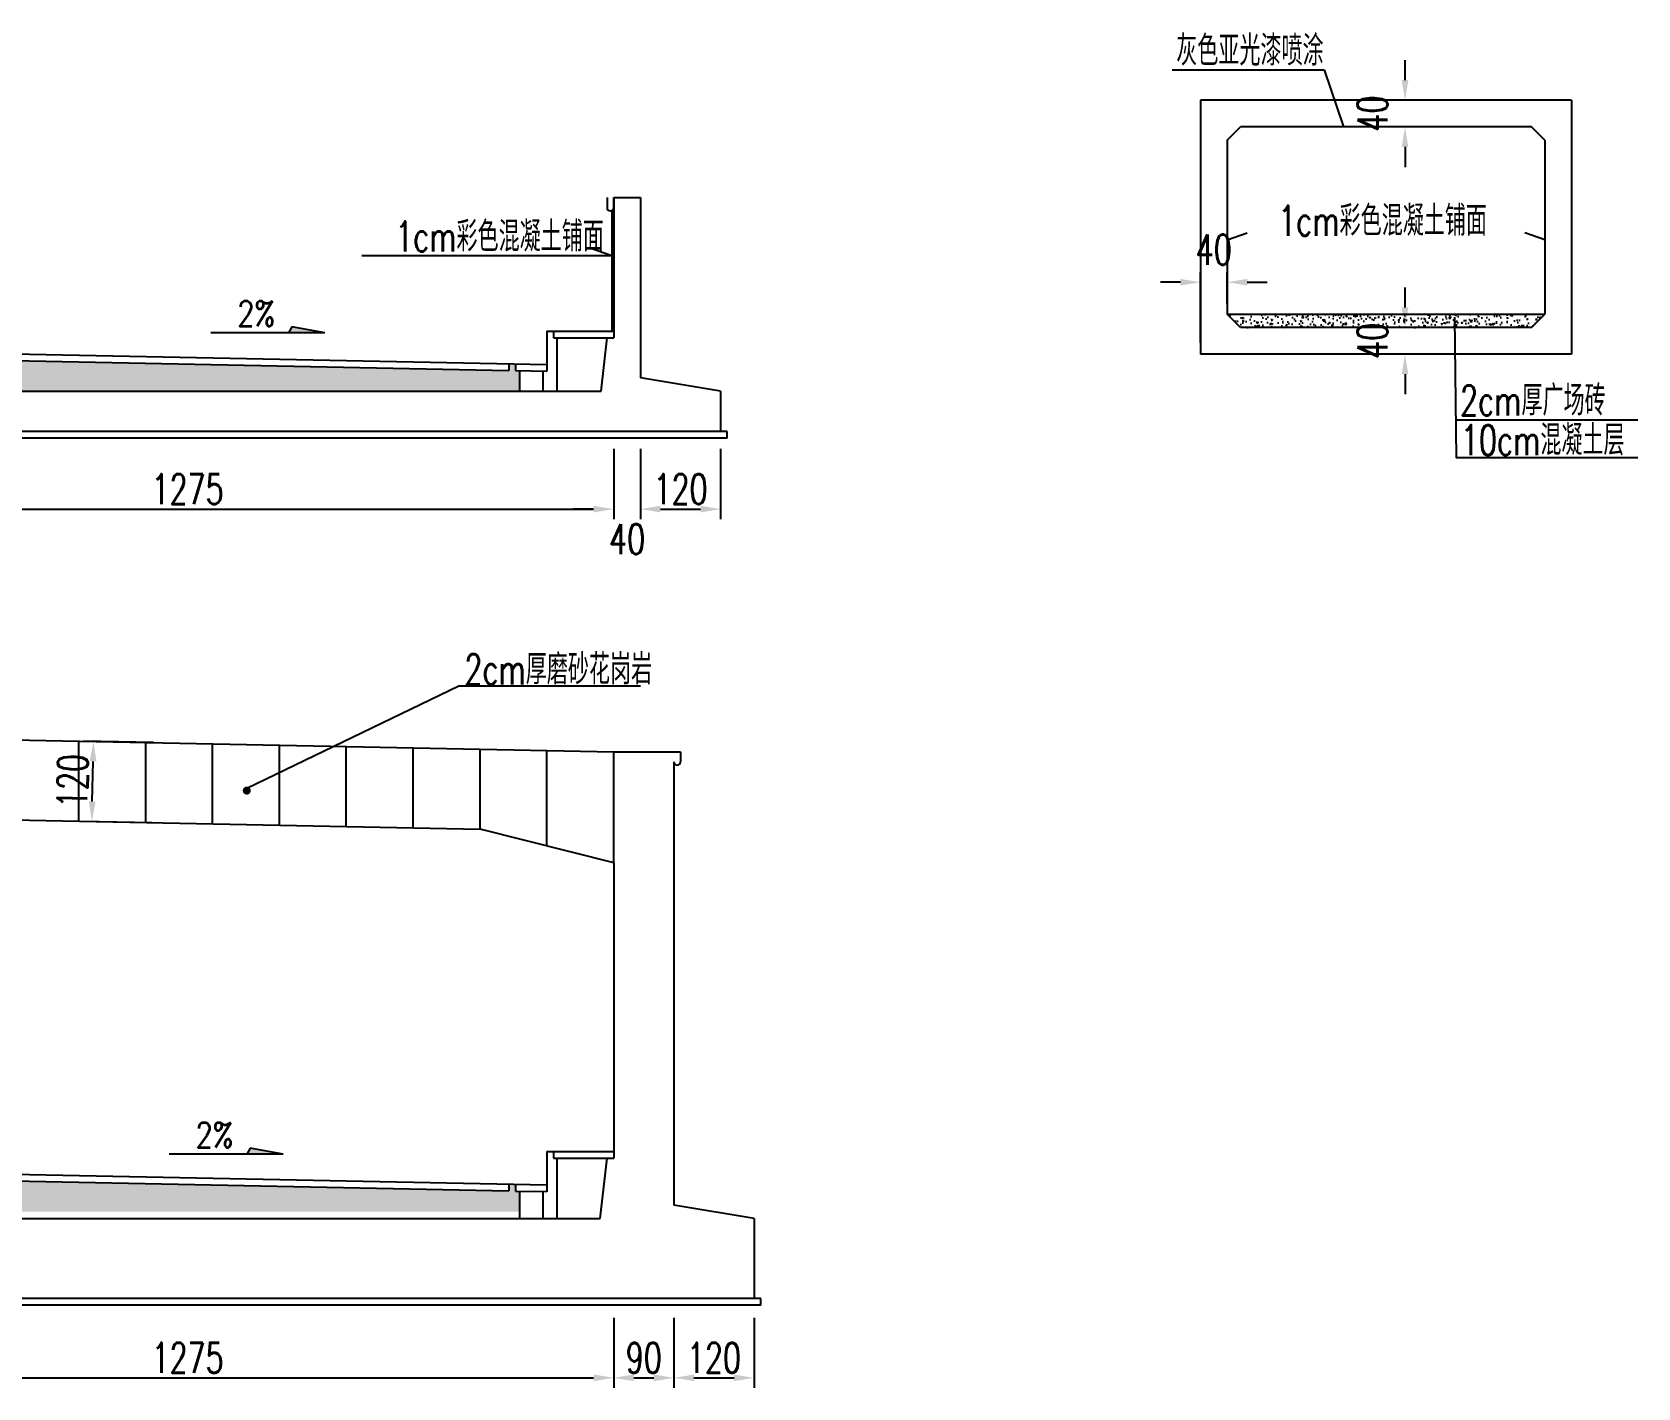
# Model space of a CAD drawing. Header units: millimetres. Extents: x -48690 to 48320, y -25312 to 3911.
# Drawn here: x -12539 to -10137, y -818 to 1210 of the extents above; entities that cross this region are included whole.
import ezdxf
from ezdxf.enums import TextEntityAlignment as Align

# ---------------------------------------------------------------- set-up
doc = ezdxf.new("R2010")
doc.units = ezdxf.units.MM
doc.header["$LTSCALE"] = 0.25
doc.header["$MEASUREMENT"] = 0
for name, color, linetype in [('DIM', 3, 'Continuous'), ('填充', 8, 'Continuous'), ('尺寸', 7, 'Continuous'), ('文字', 7, 'Continuous'), ('标注', 7, 'Continuous'), ('次轮廓线', 7, 'Continuous'), ('轮廓线', 1, 'Continuous')]:
    doc.layers.add(name, color=color, linetype=linetype)
doc.styles.get("Standard").update_dxf_attribs({"font": 'simplex1.shx', "width": 0.7, "bigfont": 'hztxt.shx'})
doc.dimstyles.new('150', dxfattribs={"dimscale": 15, "dimtxt": 3, "dimasz": 2, "dimexe": 1, "dimexo": 1, "dimgap": 0.5, "dimtad": 1, "dimdec": 1, "dimdsep": 46, "dimtxsty": 'Standard', "dimcen": 0.5, "dimadec": 0, "dimazin": 0, "dimtfac": 1, "dimtdec": 1, "dimtofl": 0, "dimtmove": 2, "dimatfit": 3, "dimfxl": 0, "dimtolj": 1, "dimtzin": 0, "dimarcsym": 0})

# ---------------------------------------------------------------- blocks, each defined once
blk = doc.blocks.new('*D37')
at = {"layer": 'Defpoints', "color": 0}
for p in [(-11668.8, -484.7), (-12943.8, -564.7), (-11668.8, -803.3)]:
    blk.add_point(p, dxfattribs=at)
at = {"layer": '标注', "color": 0, "lineweight": -2}
for p, q in [((-12943.8, -713.3), (-12943.8, -818.3)), ((-11668.8, -713.3), (-11668.8, -818.3)), ((-12913.8, -803.3), (-11698.8, -803.3))]:
    blk.add_line(p, q, dxfattribs=at)
at = {"layer": '标注', "color": 0}
for points in [[(-12913.8, -798.3), (-12913.8, -808.3), (-12943.8, -803.3)], [(-11698.8, -798.3), (-11698.8, -808.3), (-11668.8, -803.3)]]:
    blk.add_solid(points, dxfattribs=at)
at = {"layer": '标注', "color": 0, "insert": (-12306.3, -773.3), "char_height": 45, "attachment_point": 5}
blk.add_mtext('\\A1;1275', dxfattribs=at)
blk = doc.blocks.new('*D38')
at = {"layer": 'Defpoints', "color": 0}
for p in [(-11668.8, -474.7), (-11578.8, -544.7), (-11578.8, -803.3)]:
    blk.add_point(p, dxfattribs=at)
at = {"layer": '标注', "color": 0, "lineweight": -2}
for p, q in [((-11668.8, -713.3), (-11668.8, -818.3)), ((-11578.8, -713.3), (-11578.8, -818.3)), ((-11638.8, -803.3), (-11608.8, -803.3))]:
    blk.add_line(p, q, dxfattribs=at)
at = {"layer": '标注', "color": 0}
for points in [[(-11638.8, -798.3), (-11638.8, -808.3), (-11668.8, -803.3)], [(-11608.8, -798.3), (-11608.8, -808.3), (-11578.8, -803.3)]]:
    blk.add_solid(points, dxfattribs=at)
at = {"layer": '标注', "color": 0, "insert": (-11623.8, -773.3), "char_height": 45, "attachment_point": 5}
blk.add_mtext('\\A1;90', dxfattribs=at)
blk = doc.blocks.new('*D39')
at = {"layer": 'Defpoints', "color": 0}
for p in [(-11578.8, -544.7), (-11458.8, -684.7), (-11458.8, -803.3)]:
    blk.add_point(p, dxfattribs=at)
at = {"layer": '标注', "color": 0, "lineweight": -2}
for p, q in [((-11578.8, -713.3), (-11578.8, -818.3)), ((-11458.8, -713.3), (-11458.8, -818.3)), ((-11548.8, -803.3), (-11488.8, -803.3))]:
    blk.add_line(p, q, dxfattribs=at)
at = {"layer": '标注', "color": 0}
for points in [[(-11548.8, -798.3), (-11548.8, -808.3), (-11578.8, -803.3)], [(-11488.8, -798.3), (-11488.8, -808.3), (-11458.8, -803.3)]]:
    blk.add_solid(points, dxfattribs=at)
at = {"layer": '标注', "color": 0, "insert": (-11518.8, -773.3), "char_height": 45, "attachment_point": 5}
blk.add_mtext('\\A1;120', dxfattribs=at)
blk = doc.blocks.new('箭头')
at = {"layer": '尺寸'}
blk.add_hatch(color=256, dxfattribs=at).paths.add_polyline_path([(0, 0), (-0.35, 0.6), (-3.63, 0)])
for p, q in [((-3.63, 0), (-0.35, 0.6)), ((-3.63, 0), (7.74, 0)), ((-0.35, 0.6), (0, 0))]:
    blk.add_line(p, q, dxfattribs=at)
blk = doc.blocks.new('*D14')
at = {"layer": 'Defpoints', "color": 0}
for p in [(-11668.8, 752.6), (-12943.8, 672.6), (-11668.8, 496.3)]:
    blk.add_point(p, dxfattribs=at)
at = {"layer": '标注', "color": 0, "lineweight": -2}
for p, q in [((-12943.8, 586.3), (-12943.8, 481.3)), ((-11668.8, 586.3), (-11668.8, 481.3)), ((-12913.8, 496.3), (-11698.8, 496.3))]:
    blk.add_line(p, q, dxfattribs=at)
at = {"layer": '标注', "color": 0}
for points in [[(-12913.8, 501.3), (-12913.8, 491.3), (-12943.8, 496.3)], [(-11698.8, 501.3), (-11698.8, 491.3), (-11668.8, 496.3)]]:
    blk.add_solid(points, dxfattribs=at)
at = {"layer": '标注', "color": 0, "insert": (-12306.3, 526.3), "char_height": 45, "attachment_point": 5}
blk.add_mtext('\\A1;1275', dxfattribs=at)
blk = doc.blocks.new('*D15')
at = {"layer": 'Defpoints', "color": 0}
for p in [(-11668.8, 752.6), (-11628.8, 692.6), (-11628.8, 496.3)]:
    blk.add_point(p, dxfattribs=at)
at = {"layer": '标注', "color": 0, "lineweight": -2}
for p, q in [((-11668.8, 586.3), (-11668.8, 481.3)), ((-11628.8, 586.3), (-11628.8, 481.3)), ((-11698.8, 496.3), (-11728.8, 496.3)), ((-11598.8, 496.3), (-11568.8, 496.3))]:
    blk.add_line(p, q, dxfattribs=at)
at = {"layer": '标注', "color": 0}
for points in [[(-11698.8, 501.3), (-11698.8, 491.3), (-11668.8, 496.3)], [(-11598.8, 501.3), (-11598.8, 491.3), (-11628.8, 496.3)]]:
    blk.add_solid(points, dxfattribs=at)
at = {"layer": '标注', "color": 0, "insert": (-11648.8, 451.5), "char_height": 45, "attachment_point": 5}
blk.add_mtext('\\A1;40', dxfattribs=at)
blk = doc.blocks.new('*D16')
at = {"layer": 'Defpoints', "color": 0}
for p in [(-11628.8, 692.6), (-11508.8, 612.6), (-11508.8, 496.3)]:
    blk.add_point(p, dxfattribs=at)
at = {"layer": '标注', "color": 0, "lineweight": -2}
for p, q in [((-11628.8, 586.3), (-11628.8, 481.3)), ((-11508.8, 586.3), (-11508.8, 481.3)), ((-11598.8, 496.3), (-11538.8, 496.3))]:
    blk.add_line(p, q, dxfattribs=at)
at = {"layer": '标注', "color": 0}
for points in [[(-11598.8, 501.3), (-11598.8, 491.3), (-11628.8, 496.3)], [(-11538.8, 501.3), (-11538.8, 491.3), (-11508.8, 496.3)]]:
    blk.add_solid(points, dxfattribs=at)
at = {"layer": '标注', "color": 0, "insert": (-11568.8, 526.3), "char_height": 45, "attachment_point": 5}
blk.add_mtext('\\A1;120', dxfattribs=at)
blk = doc.blocks.new('*D56')
at = {"color": 0, "lineweight": -2}
for p, q in [((-12357.2, 147), (-12462.1, 149.1)), ((-12448.9, 58.9), (-12447.7, 118.8)), ((-12359.6, 27.1), (-12464.5, 29.2))]:
    blk.add_line(p, q, dxfattribs=at)
at = {"color": 0}
for points in [[(-12452.7, 118.9), (-12442.7, 118.7), (-12447.1, 148.8)], [(-12453.9, 59), (-12443.9, 58.8), (-12449.5, 28.9)]]:
    blk.add_solid(points, dxfattribs=at)
at = {"layer": 'Defpoints', "color": 0}
for p in [(-12447.1, 148.8), (-12333.9, 146.6), (-12336.3, 26.6)]:
    blk.add_point(p, dxfattribs=at)
at = {"color": 0, "insert": (-12478.3, 89.4), "char_height": 45, "attachment_point": 5, "rotation": 88.8542}
blk.add_mtext('\\A1;120', dxfattribs=at)
blk = doc.blocks.new('*D317')
at = {"color": 0, "lineweight": -2}
for p, q in [((-10791, 745.7), (-10791, 850.7)), ((-10751, 803), (-10751, 850.7)), ((-10821, 835.7), (-10851, 835.7)), ((-10721, 835.7), (-10691, 835.7))]:
    blk.add_line(p, q, dxfattribs=at)
at = {"color": 0}
for points in [[(-10821, 840.7), (-10821, 830.7), (-10791, 835.7)], [(-10721, 840.7), (-10721, 830.7), (-10751, 835.7)]]:
    blk.add_solid(points, dxfattribs=at)
at = {"layer": 'Defpoints', "color": 0}
for p in [(-10791, 835.7), (-10751, 788), (-10791, 728)]:
    blk.add_point(p, dxfattribs=at)
at = {"color": 0, "insert": (-10771, 884.4), "char_height": 45, "attachment_point": 5}
blk.add_mtext('\\A1;40', dxfattribs=at)
blk = doc.blocks.new('*D318')
at = {"color": 0, "lineweight": -2}
for p, q in [((-10485, 798), (-10485, 828)), ((-10395, 768), (-10500, 768)), ((-10395, 728), (-10500, 728)), ((-10485, 698), (-10485, 668))]:
    blk.add_line(p, q, dxfattribs=at)
at = {"color": 0}
for points in [[(-10490, 798), (-10480, 798), (-10485, 768)], [(-10490, 698), (-10480, 698), (-10485, 728)]]:
    blk.add_solid(points, dxfattribs=at)
at = {"layer": 'Defpoints', "color": 0}
for p in [(-10485, 768), (-10296, 768), (-10236, 728)]:
    blk.add_point(p, dxfattribs=at)
at = {"color": 0, "insert": (-10533.8, 748), "char_height": 45, "attachment_point": 5, "rotation": 90}
blk.add_mtext('\\A1;40', dxfattribs=at)
blk = doc.blocks.new('*D315')
at = {"color": 0, "lineweight": -2}
for p, q in [((-10485, 1138), (-10485, 1168)), ((-10395, 1108), (-10500, 1108)), ((-10395, 1068), (-10500, 1068)), ((-10485, 1038), (-10485, 1008))]:
    blk.add_line(p, q, dxfattribs=at)
at = {"color": 0}
for points in [[(-10490, 1138), (-10480, 1138), (-10485, 1108)], [(-10490, 1038), (-10480, 1038), (-10485, 1068)]]:
    blk.add_solid(points, dxfattribs=at)
at = {"layer": 'Defpoints', "color": 0}
for p in [(-10485, 1108), (-10276, 1108), (-10296, 1068)]:
    blk.add_point(p, dxfattribs=at)
at = {"color": 0, "insert": (-10533.8, 1088), "char_height": 45, "attachment_point": 5, "rotation": 90}
blk.add_mtext('\\A1;40', dxfattribs=at)

msp = doc.modelspace()

# ---------------------------------------------------------------- hatches: boundary and pattern name
at = {"layer": '填充'}
h = msp.add_hatch(dxfattribs=at)
h.set_pattern_fill('AR-CONC', color=256, scale=5, style=0)
h.set_pattern_definition([(130, (-11560.936, 143.084), (-35.863, -3.1376), [3.75, -41.25]), (185, (-11560.936, 143.084), (6.9376, 37.6096), [3, -33]), (79.5486, (-11563.925, 142.822), (-28.9255, 34.472), [3.187, -35.0571]), (133.8158, (-11560.936, 153.084), (-53.362, -8.276), [5.625, -61.875]), (83.3644, (-11565.383, 152.394), (-46.7331, 48.7059), [4.7805, -52.5856]), (188.8158, (-11560.936, 153.084), (-46.7331, 48.706), [4.5, -49.5]), (159, (-11565.936, 150.584), (-29.84535, -20.13094), [3.75, -41.25]), (214, (-11565.936, 150.584), (-12.1658, 36.2575), [3, -33]), (108.5486, (-11568.423, 148.906), (-42.0111, 16.1265), [3.187, -35.0571]), (142.5, (-11560.936, 143.084), (-0.60799, 16.64469), [0, -32.6, 0, -33.5, 0, -33.125]), (172.5, (-11560.936, 143.084), (-13.15348, 19.72059), [0, -19.1, 0, -31.85, 0, -12.625]), (212.5, (-11549.786, 143.084), (-26.69112, -1.12774), [0, -12.5, 0, -39, 0, -51.75]), (222.5, (-11544.786, 143.084), (-29.1593, 5.00525), [0, -16.25, 0, -25.9, 0, -36.75])])
h.paths.add_polyline_path([(-12943.8, 726.11), (-11823.8, 703.71), (-11823.8, 713.71), (-11813.8, 713.51), (-11813.8, 703.41), (-11808.8, 703.31), (-11808.8, 672.61), (-12943.8, 672.61)])
h.paths.add_polyline_path([(-13043.8, 728.11), (-12943.8, 726.11), (-12943.8, 672.61), (-13043.8, 672.61)])
h = msp.add_hatch(dxfattribs=at)
h.set_pattern_fill('AR-CONC', color=256, scale=5, style=0)
h.set_pattern_definition([(130, (-11560.936, -1084.277), (-35.863, -3.1376), [3.75, -41.25]), (185, (-11560.936, -1084.277), (6.9376, 37.6096), [3, -33]), (79.5486, (-11563.925, -1084.54), (-28.9255, 34.472), [3.187, -35.0571]), (133.8158, (-11560.936, -1074.277), (-53.362, -8.276), [5.625, -61.875]), (83.3644, (-11565.383, -1074.967), (-46.7331, 48.7059), [4.7805, -52.5856]), (188.816, (-11560.936, -1074.277), (-46.733, 48.706), [4.5, -49.5]), (159, (-11565.936, -1076.777), (-29.84535, -20.13094), [3.75, -41.25]), (214, (-11565.936, -1076.777), (-12.1658, 36.2575), [3, -33]), (108.5486, (-11568.423, -1078.455), (-42.0111, 16.1265), [3.187, -35.0571]), (142.5, (-11560.936, -1084.277), (-0.60799, 16.64469), [0, -32.6, 0, -33.5, 0, -33.125]), (172.5, (-11560.936, -1084.277), (-13.15348, 19.72059), [0, -19.1, 0, -31.85, 0, -12.625]), (212.5, (-11549.786, -1084.277), (-26.69112, -1.12774), [0, -12.5, 0, -39, 0, -51.75]), (222.5, (-11544.786, -1084.277), (-29.1593, 5.00525), [0, -16.25, 0, -25.9, 0, -36.75])])
h.paths.add_polyline_path([(-13003.8, -504.75), (-12943.8, -522.75), (-12943.8, -501.25), (-13003.8, -500.05)])
h.paths.add_polyline_path([(-12943.8, -522.75), (-12837.14, -554.75), (-11808.8, -554.75), (-11808.8, -524.05), (-11813.8, -523.95), (-11813.8, -513.85), (-11823.8, -513.65), (-11823.8, -523.65), (-12943.8, -501.25)])
at = {"layer": '次轮廓线'}
h = msp.add_hatch(dxfattribs=at)
h.set_pattern_fill('AR-CONC', color=256, scale=3, style=0)
h.set_pattern_definition([(50, (-10293.855, 2670.28), (21.5178, -1.88256), [2.25, -24.75]), (355, (-10293.855, 2670.28), (-4.16254, 22.56576), [1.8, -19.8]), (100.4514, (-10292.062, 2670.122), (17.35528, 20.68319), [1.9122, -21.03426]), (46.1842, (-10293.855, 2676.28), (32.01723, -4.96557), [3.375, -37.125]), (96.6356, (-10291.187, 2675.866), (28.0399, 29.22354), [2.8683, -31.5514]), (351.1842, (-10293.855, 2676.28), (28.03986, 29.22356), [2.7, -29.7]), (21, (-10290.855, 2674.78), (17.90721, -12.07857), [2.25, -24.75]), (326, (-10290.855, 2674.78), (7.29946, 21.7545), [1.8, -19.8]), (71.4514, (-10289.363, 2673.773), (25.20668, 9.67591), [1.9122, -21.03426]), (37.5, (-10293.855, 2670.279), (0.364796, 9.986816), [0, -19.56, 0, -20.1, 0, -19.875]), (7.5, (-10293.855, 2670.279), (7.892086, 11.83235), [0, -11.46, 0, -19.11, 0, -7.575]), (327.5, (-10300.545, 2670.279), (16.014673, -0.676646), [0, -7.5, 0, -23.4, 0, -31.05]), (317.5, (-10303.545, 2670.28), (17.49559, 3.00315), [0, -9.75, 0, -15.54, 0, -22.05])])
h.paths.add_polyline_path([(-10750.99, 787.99), (-10730.99, 767.99), (-10295.99, 767.99), (-10275.99, 787.99)])

# ---------------------------------------------------------------- linework, layer by layer
for p, q in [((-10605.99, 1153.59), (-10576.93, 1067.99)), ((-10750.99, 898.92), (-10721.26, 909.47)), ((-10275.99, 898.92), (-10305.71, 909.47)), ((-11671.8, 875.34), (-11701.53, 885.89)), ((-11668.8, -32.75), (-11668.8, 133.25))]:
    msp.add_line(p, q)
at = {"ltscale": 100}
msp.add_line((-11671.8, 875.34), (-12045.69, 875.34), dxfattribs=at)
at = {"const_width": 6}
msp.add_lwpolyline([(-12220.69, 75.22, 1), (-12214.69, 75.22, 1)], format="xyb", close=True, dxfattribs=at)
at = {"layer": 'DIM', "color": 7, "ltscale": 100}
for p, q in [((-10833.22, 1153.59), (-10605.99, 1153.59)), ((-10408.07, 572.76), (-10410.23, 783.2)), ((-10136.62, 629.24), (-10408.65, 629.24)), ((-10136.62, 572.76), (-10408.65, 572.76)), ((-11900.64, 231.53), (-12217.69, 78.22)), ((-11628.61, 231.53), (-11900.64, 231.53))]:
    msp.add_line(p, q, dxfattribs=at)
at = {"layer": '次轮廓线'}
for p, q in [((-10790.99, 1107.99), (-10790.99, 727.99)), ((-10235.99, 1107.99), (-10790.99, 1107.99)), ((-10235.99, 1107.99), (-10235.99, 727.99)), ((-11678.8, 962.61), (-11678.8, 947.61)), ((-11668.8, 962.61), (-11628.8, 962.61)), ((-11668.8, 962.61), (-11668.8, 752.61)), ((-11668.8, 947.61), (-11668.8, 962.61)), ((-11628.8, 962.61), (-11628.8, 692.61)), ((-10730.99, 767.99), (-10750.99, 787.99)), ((-10750.99, 787.99), (-10275.99, 787.99)), ((-10295.99, 767.99), (-10275.99, 787.99)), ((-11768.8, 762.61), (-11768.8, 702.51)), ((-11768.8, 762.61), (-11668.8, 762.61)), ((-11758.8, 762.61), (-11758.8, 752.61)), ((-11758.8, 752.61), (-11668.8, 752.61)), ((-11753.8, 752.61), (-11753.8, 672.61)), ((-11687.79, 672.61), (-11678.8, 752.61)), ((-10295.99, 767.99), (-10730.99, 767.99)), ((-13043.8, 728.11), (-11825.8, 703.75)), ((-12943.8, 736.11), (-11768.8, 712.61)), ((-10235.99, 727.99), (-10790.99, 727.99)), ((-11825.8, 713.71), (-11825.8, 703.75)), ((-11815.8, 713.51), (-11815.8, 703.55)), ((-11815.8, 703.55), (-11768.8, 702.61)), ((-11809.8, 703.43), (-11809.8, 672.61)), ((-11774.8, 702.73), (-11774.8, 672.61)), ((-11508.8, 672.61), (-11628.8, 692.61)), ((-14399.82, 672.61), (-11687.79, 672.61)), ((-11508.8, 672.61), (-11508.8, 612.61)), ((-11498.8, 612.61), (-14588.8, 612.61)), ((-11498.8, 602.61), (-14588.8, 602.61)), ((-11498.8, 602.61), (-11498.8, 612.61)), ((-11668.8, 133.25), (-11578.8, 133.25)), ((-11578.8, 133.25), (-11568.8, 133.25)), ((-11568.8, 133.25), (-11568.8, 118.25)), ((-11578.8, 118.25), (-11578.8, -544.75)), ((-11668.8, -32.75), (-11668.8, -474.75)), ((-11768.8, -464.75), (-11768.8, -524.85)), ((-11768.8, -464.75), (-11668.8, -464.75)), ((-11758.8, -464.75), (-11758.8, -474.75)), ((-11758.8, -474.75), (-11668.8, -474.75)), ((-11753.8, -474.75), (-11753.8, -564.75)), ((-11688.92, -564.75), (-11678.8, -474.75)), ((-13043.8, -499.25), (-11825.8, -523.61)), ((-12963.8, -490.85), (-11768.8, -514.75)), ((-11825.8, -513.65), (-11825.8, -523.61)), ((-11815.8, -513.85), (-11815.8, -523.81)), ((-11815.8, -523.81), (-11768.8, -524.75)), ((-11809.8, -523.93), (-11809.8, -564.75)), ((-11774.8, -524.63), (-11774.8, -564.75)), ((-11458.8, -564.75), (-11578.8, -544.75)), ((-12803.8, -564.75), (-11688.92, -564.75)), ((-11458.8, -564.75), (-11458.8, -684.75)), ((-11448.8, -684.75), (-14638.8, -684.75)), ((-11448.8, -694.75), (-14638.8, -694.75)), ((-11448.8, -694.75), (-11448.8, -684.75))]:
    msp.add_line(p, q, dxfattribs=at)
at = {"layer": '次轮廓线', "color": 1}
for p, q in [((-10750.99, 1047.99), (-10730.99, 1067.99)), ((-10295.99, 1067.99), (-10730.99, 1067.99)), ((-10275.99, 1047.99), (-10295.99, 1067.99)), ((-10750.99, 1047.99), (-10750.99, 787.99)), ((-10275.99, 1047.99), (-10275.99, 787.99))]:
    msp.add_line(p, q, dxfattribs=at)
at = {"layer": '次轮廓线'}
for centre in [(-11673.8, 947.61), (-11573.8, 118.25)]:
    msp.add_arc(centre, 5, 180, 0, dxfattribs=at)
at = {"layer": '轮廓线'}
for p, q in [((-11671.8, 943.03), (-11671.8, 762.61)), ((-13043.8, 160.75), (-11668.8, 133.25)), ((-12468.8, 29.25), (-12468.8, 149.25)), ((-12368.8, 27.25), (-12368.8, 147.25)), ((-12268.8, 25.25), (-12268.8, 145.25)), ((-12168.8, 23.25), (-12168.8, 143.25)), ((-12068.8, 21.25), (-12068.8, 141.25)), ((-11968.8, 19.25), (-11968.8, 139.25)), ((-11868.8, 17.25), (-11868.8, 137.25)), ((-11768.8, -7.75), (-11768.8, 135.25)), ((-11668.8, -32.75), (-11668.8, 133.25)), ((-12803.8, 35.95), (-11868.8, 17.25)), ((-11668.8, -32.75), (-11868.8, 17.25))]:
    msp.add_line(p, q, dxfattribs=at)

# ---------------------------------------------------------------- block references
at = {"layer": '尺寸', "xscale": -15, "yscale": 15, "zscale": 15}
for p in [(-12155.44, 759.98), (-12217.81, -468.86)]:
    msp.add_blockref('箭头', p, dxfattribs=at)

# ---------------------------------------------------------------- texts
at = {"layer": '文字', "width": 0.7}
msp.add_text('1cm彩色混凝土铺面', height=45, dxfattribs=at).set_placement((-10674.68, 905.24))
for s, p in [('1cm彩色混凝土铺面', (-11995.79, 881.66)), ('2cm厚广场砖', (-10402.61, 636.36)), ('10cm混凝土层', (-10401.36, 577.06)), ('2cm厚磨砂花岗岩', (-11892.11, 234.13))]:
    msp.add_text(s, height=45, rotation=360, dxfattribs=at).set_placement(p)
at = {"layer": '文字', "width": 0.8}
for p in [(-12203.6, 788.94), (-12265.97, -439.91)]:
    msp.add_text('2%', height=37.5, dxfattribs=at).set_placement(p, align=Align.MIDDLE_CENTER)
at = {"layer": '文字', "insert": (-10717.01, 1182.29), "char_height": 45, "width": 438.3587, "attachment_point": 5}
msp.add_mtext('灰色亚光漆喷涂', dxfattribs=at)

# ---------------------------------------------------------------- dimensions: what is measured, and where the dimension line sits
for base, p1, p2, picture, middle in [((-10485.02, 1107.99), (-10295.99, 1067.99), (-10275.99, 1107.99), '*D315', (-10533.77, 1087.99)), ((-10485.02, 767.99), (-10235.99, 727.99), (-10295.99, 767.99), '*D318', (-10533.77, 747.99))]:
    dim = msp.add_linear_dim(base=base, p1=p1, p2=p2, angle=90, dimstyle='150')
    dim.commit()
    dim.dimension.update_dxf_attribs({"geometry": picture, "text_midpoint": middle})
dim = msp.add_linear_dim(base=(-10790.99, 835.67), p1=(-10750.99, 787.99), p2=(-10790.99, 727.99), dimstyle='150')
dim.commit()
dim.dimension.update_dxf_attribs({"geometry": '*D317', "text_midpoint": (-10770.99, 884.42)})
dim = msp.add_aligned_dim(p1=(-12336.3, 26.6), p2=(-12333.91, 146.55), distance=113.25, dimstyle='150')
dim.commit()
dim.dimension.update_dxf_attribs({"geometry": '*D56', "text_midpoint": (-12478.33, 89.44)})
at = {"layer": '标注'}
for base, p1, p2, picture, middle in [((-11668.8, 496.3), (-12943.8, 672.61), (-11668.8, 752.61), '*D14', (-12306.3, 526.3)), ((-11508.8, 496.3), (-11628.8, 692.61), (-11508.8, 612.61), '*D16', (-11568.8, 526.3)), ((-11578.8, -803.33), (-11668.8, -474.75), (-11578.8, -544.75), '*D38', (-11623.8, -773.33)), ((-11668.8, -803.33), (-12943.8, -564.75), (-11668.8, -484.75), '*D37', (-12306.3, -773.33)), ((-11458.8, -803.33), (-11578.8, -544.75), (-11458.8, -684.75), '*D39', (-11518.8, -773.33))]:
    dim = msp.add_linear_dim(base=base, p1=p1, p2=p2, dimstyle='150', dxfattribs=at)
    dim.commit()
    dim.dimension.update_dxf_attribs({"geometry": picture, "text_midpoint": middle})
dim = msp.add_linear_dim(base=(-11628.8, 496.3), p1=(-11668.8, 752.61), p2=(-11628.8, 692.61), dimstyle='150', dxfattribs=at)
dim.commit()
dim.dimension.update_dxf_attribs({"geometry": '*D15', "text_midpoint": (-11648.8, 451.52), "dimtype": 160})

doc.saveas('drawing.dxf')
